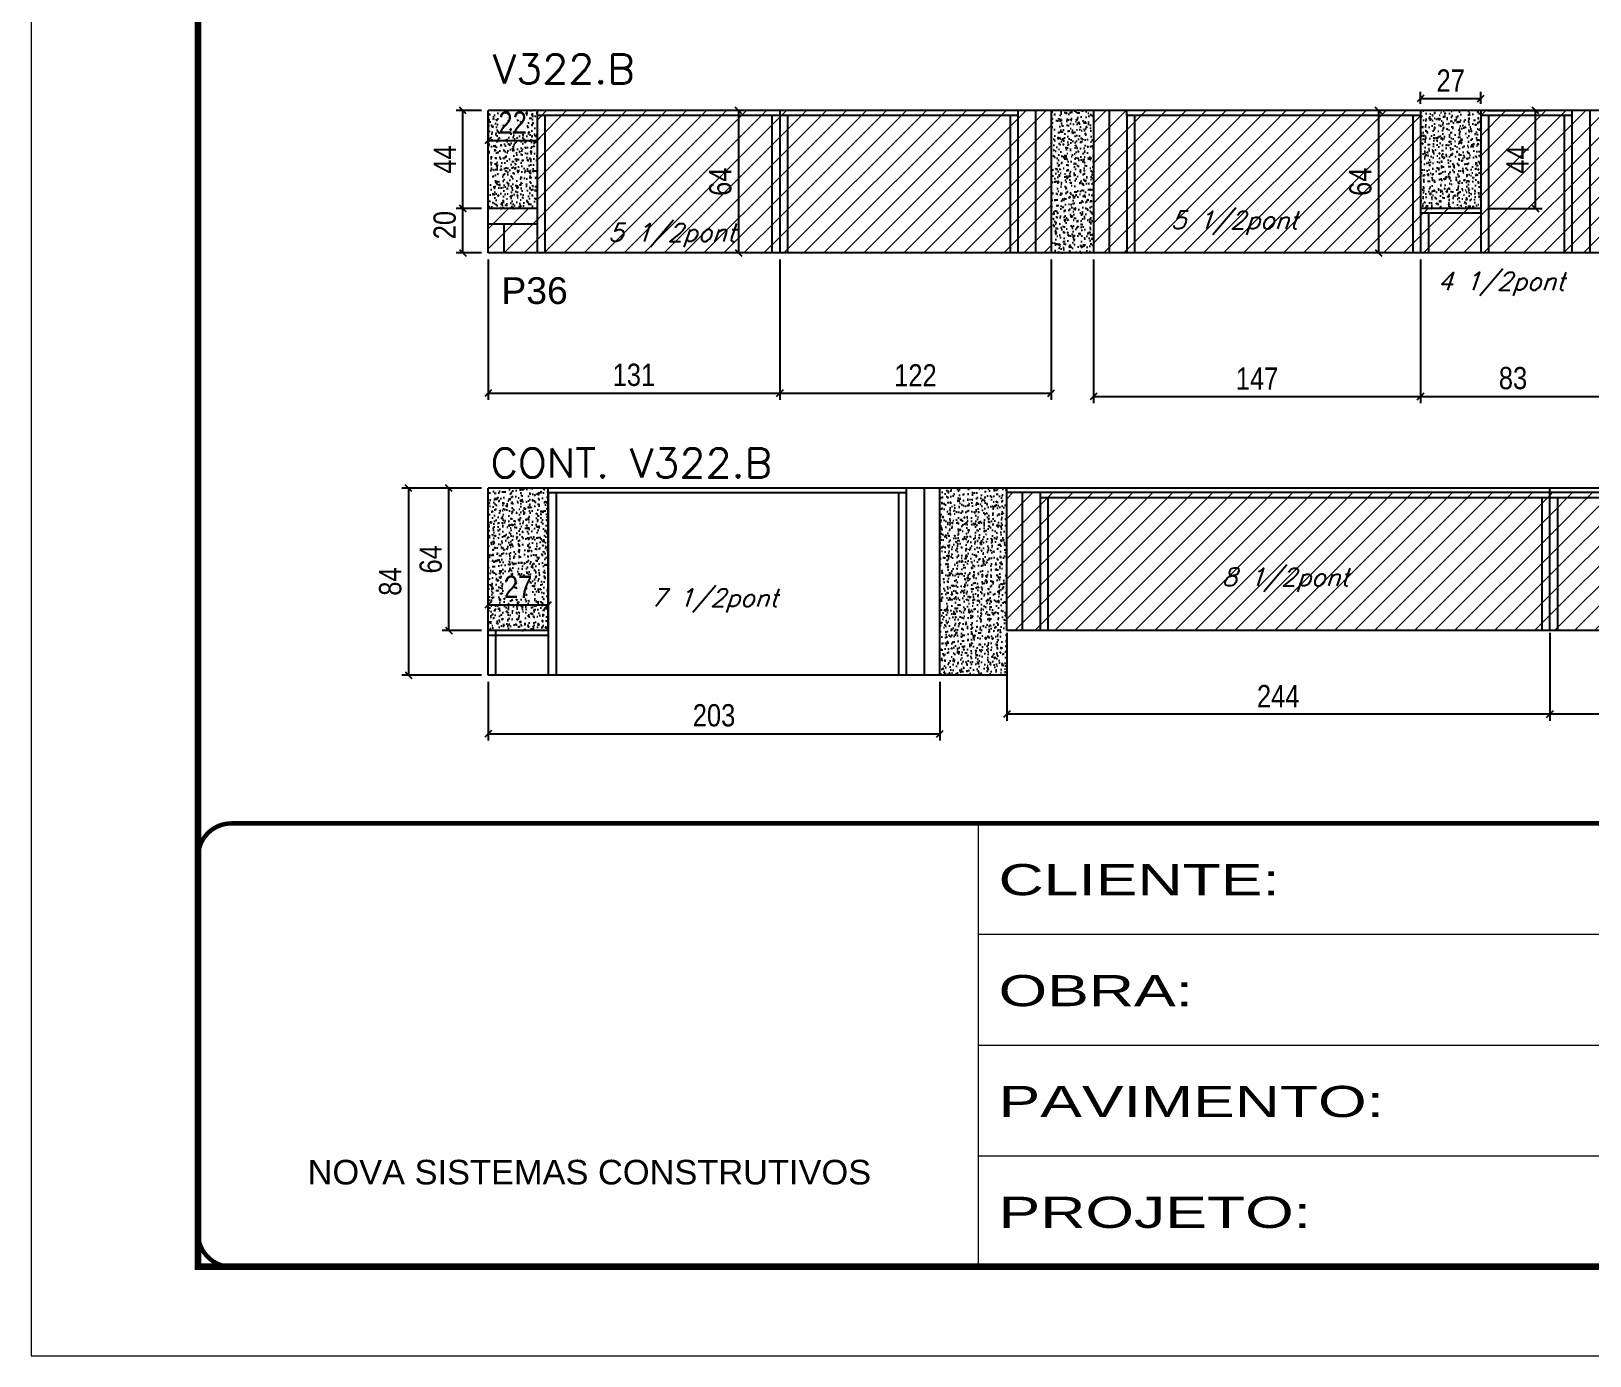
# Model space of a CAD drawing. Extents: x 137137 to 143418, y 10464 to 34486.
# Drawn here: x 140307 to 141008, y 23099 to 23694 of the extents above; entities that cross this region are included whole.
import ezdxf

# ---------------------------------------------------------------- set-up
doc = ezdxf.new("R2010")
doc.units = 0
doc.linetypes.add('CONTINUO', pattern=[0])
doc.linetypes.add('DASHED', pattern=[0.75, 0.5, -0.25])
for name, color, linetype in [('5', 5, 'Continuous'), ('COTA', 241, 'Continuous'), ('Painéis', 200, 'Continuous'), ('SARR_2.2x7', 40, 'Continuous'), ('SARR_3.5x7', 81, 'Continuous'), ('texto', 7, 'Continuous')]:
    doc.layers.add(name, color=color, linetype=linetype)
for name, color, linetype, lineweight in [('Folhas', 255, 'Continuous', 9), ('Hachura', 251, 'Continuous', 9), ('SARRAFO DE PRESSAO', 251, 'DASHED', 9), ('Texto Seção', 7, 'Continuous', 15)]:
    doc.layers.add(name, color=color, linetype=linetype, lineweight=lineweight)
doc.styles.add('ARIAL', font='arial.ttf')
doc.styles.add('COTA TECNICA', font='techl___.ttf', dxfattribs={"height": 10})
doc.styles.add('REGUA-120', font='ROMANS.shx', dxfattribs={"height": 15})
doc.styles.add('Romans', font='romans.shx')
doc.styles.get("Standard").update_dxf_attribs({"font": 'arial.ttf'})
doc.styles.add('Tecnologia', font='')
doc.styles.get('Tecnologia').set_extended_font_data('Forgotten Futurist')
doc.dimstyles.new('PAINEL', dxfattribs={"dimtxt": 10, "dimasz": 3, "dimexe": 3, "dimexo": 3, "dimgap": 3, "dimtad": 1, "dimdec": 1, "dimzin": 12, "dimdsep": 46, "dimtxsty": 'COTA TECNICA', "dimblk1": 'OBLIQUE', "dimblk2": 'OBLIQUE', "dimsah": 1, "dimcen": 0.9, "dimclrd": 4, "dimclre": 4, "dimclrt": 240, "dimadec": 1, "dimazin": 3, "dimtfac": 1, "dimtdec": 1, "dimtmove": 0, "dimatfit": 3, "dimfxl": 1, "dimtolj": 1, "dimtzin": 12, "dimarcsym": 0})
pattern_1 = [(50, (3236.1355, -6855.279), (5.46554007, -0.47817257), [0.5715, -6.2865]), (355, (3236.1355, -6855.279), (-1.05730264, 5.73170536), [0.4572, -5.02921753]), (100.4514447, (3236.591, -6855.319), (4.40823741, 5.25353256), [0.48570026, -5.34270734]), (46.1842, (3236.1355, -6853.755), (8.13237123, -1.26126984), [0.85725, -9.42975]), (96.6355576, (3236.813, -6853.86), (7.122124, 7.42278374), [0.7285507, -8.01406824]), (351.184151, (3236.1355, -6853.755), (7.122124, 7.42278374), [0.685799, -7.54379196]), (21, (3236.8975, -6854.136), (4.54843174, -3.06795595), [0.5715, -6.2865]), (326, (3236.8975, -6854.136), (1.85406085, 5.52563898), [0.4572, -5.0292]), (71.451445, (3237.2765, -6854.392), (6.40249258, 2.45768307), [0.48570026, -5.34269813]), (37.5, (3236.1355, -6855.2792), (0.092658098, 2.536651166), [0, -4.96824, 0, -5.1054, 0, -5.04825]), (7.5, (3236.1355, -6855.2792), (2.004589875, 3.005417245), [0, -2.91084, 0, -4.85394, 0, -1.92405]), (327.5, (3234.4362, -6855.2792), (4.067717855, -0.17186232), [0, -1.905, 0, -5.9436, 0, -7.8867]), (317.5, (3233.6742, -6855.2792), (4.44387544, 0.76279473), [0, -2.4765, 0, -3.94716, 0, -5.6007])]
pattern_2 = [(45, (-1598.5, -8040.026), (-4.49012806, 4.49012806), [])]
pattern_3 = [(45, (-1575.5, -8047.988), (-4.49012806, 4.49012806), [])]
pattern_4 = [(50, (-1598.5, -8040.0258), (5.46554007, -0.47817257), [0.5715, -6.2865]), (355, (-1598.5, -8040.026), (-1.05730264, 5.73170536), [0.4572, -5.02921753]), (100.4514447, (-1598.0445, -8040.0656), (4.40823741, 5.25353256), [0.48570026, -5.34270734]), (46.1842, (-1598.5, -8038.502), (8.13237123, -1.26126984), [0.85725, -9.42975]), (96.6355576, (-1597.822, -8038.607), (7.12212402, 7.42278374), [0.7285507, -8.01406824]), (351.184151, (-1598.5, -8038.502), (7.122124, 7.42278374), [0.685799, -7.54379196]), (21, (-1597.738, -8038.8828), (4.54843174, -3.06795595), [0.5715, -6.2865]), (326, (-1597.738, -8038.883), (1.85406085, 5.52563898), [0.4572, -5.0292]), (71.451445, (-1597.359, -8039.1384), (6.40249258, 2.45768307), [0.48570026, -5.34269813]), (37.5, (-1598.5, -8040.0258), (0.092658098, 2.536651166), [0, -4.96824, 0, -5.1054, 0, -5.04825]), (7.5, (-1598.5, -8040.0258), (2.004589875, 3.005417245), [0, -2.91084, 0, -4.85394, 0, -1.92405]), (327.5, (-1600.1993, -8040.0258), (4.067717855, -0.17186232), [0, -1.905, 0, -5.9436, 0, -7.8867]), (317.5, (-1600.9613, -8040.0258), (4.44387544, 0.76279473), [0, -2.4765, 0, -3.94716, 0, -5.6007])]

# ---------------------------------------------------------------- blocks, each defined once
blk = doc.blocks.new('9999999999')
at = {"color": 30, "linetype": 'CONTINUO'}
for p, q in [((98564.56, 34230.21), (98564.56, 34429.45)), ((98564.56, 34379.64), (99583.98, 34379.64)), ((98564.56, 34329.83), (99487.98, 34329.83)), ((98564.56, 34280.02), (99487.98, 34280.02))]:
    blk.add_line(p, q, dxfattribs=at)
at = {"color": 30, "linetype": 'CONTINUO', "const_width": 2}
blk.add_lwpolyline([(99583.98, 34230.21), (99583.98, 34414.45, 0.414214), (99568.98, 34429.45), (98228.98, 34429.45, 0.414214), (98213.98, 34414.45), (98213.98, 34245.21, 0.414214), (98228.98, 34230.21), (99583.98, 34230.21)], format="xyb", dxfattribs=at)
at = {"layer": 'Folhas'}
blk.add_lwpolyline([(98138.98, 34190.21), (99623.98, 34190.21), (99623.98, 35240.21), (98138.98, 35240.21)], close=True, dxfattribs=at)
at = {"layer": 'Folhas', "color": 30, "const_width": 3}
blk.add_lwpolyline([(98213.98, 34230.21), (99583.98, 34230.21), (99583.98, 35200.21), (98213.98, 35200.21)], close=True, dxfattribs=at)
at = {"color": 7, "linetype": 'Continuous', "ltscale": 5, "style": 'ARIAL'}
blk.add_text('NOVA SISTEMAS CONSTRUTIVOS', height=11.0592, dxfattribs=at).set_placement((98263.19, 34267.21))
at = {"layer": 'Folhas', "color": 7, "style": 'Tecnologia', "width": 1.5}
for s, p in [('CLIENTE:', (98573.65, 34397.17)), ('OBRA:', (98573.65, 34347.31)), ('PAVIMENTO:', (98573.65, 34297.5)), ('PROJETO:', (98573.65, 34247.69))]:
    blk.add_text(s, height=14, dxfattribs=at).set_placement(p)
blk = doc.blocks.new('_Oblique')
at = {"color": 0, "linetype": 'ByBlock', "lineweight": -2}
blk.add_line((-0.5, -0.5), (0.5, 0.5), dxfattribs=at)
blk = doc.blocks.new('*D1526')
at = {"layer": 'COTA', "color": 4, "linetype": 'ByBlock', "lineweight": -2, "transparency": 16777216}
for p, q in [((140512.61, 23591.18), (140512.61, 23528.13)), ((140643.61, 23591.18), (140643.61, 23528.13)), ((140512.61, 23531.13), (140643.61, 23531.13))]:
    blk.add_line(p, q, dxfattribs=at)
at = {"layer": 'Defpoints', "color": 0, "linetype": 'ByBlock', "transparency": 16777216}
for p in [(140512.61, 23594.18), (140643.61, 23594.18), (140643.61, 23531.13)]:
    blk.add_point(p, dxfattribs=at)
at = {"layer": 'COTA', "color": 4, "linetype": 'ByBlock', "lineweight": -2, "transparency": 16777216, "xscale": 3, "yscale": 3, "zscale": 3, "rotation": 180}
blk.add_blockref('_Oblique', (140512.61, 23531.13), dxfattribs=at)
at = {"layer": 'COTA', "color": 4, "linetype": 'ByBlock', "lineweight": -2, "transparency": 16777216, "xscale": 3, "yscale": 3, "zscale": 3}
blk.add_blockref('_Oblique', (140643.61, 23531.13), dxfattribs=at)
at = {"layer": 'COTA', "color": 240, "linetype": 'ByBlock', "transparency": 16777216, "insert": (140578.11, 23539.35), "char_height": 10, "attachment_point": 5, "style": 'COTA TECNICA'}
blk.add_mtext('\\A1;131', dxfattribs=at)
blk = doc.blocks.new('*D1527')
at = {"layer": 'COTA', "color": 4, "linetype": 'ByBlock', "lineweight": -2, "transparency": 16777216}
for p, q in [((140643.61, 23591.18), (140643.61, 23528.13)), ((140765.61, 23591.18), (140765.61, 23528.13)), ((140643.61, 23531.13), (140765.61, 23531.13))]:
    blk.add_line(p, q, dxfattribs=at)
at = {"layer": 'Defpoints', "color": 0, "linetype": 'ByBlock', "transparency": 16777216}
for p in [(140643.61, 23594.18), (140765.61, 23594.18), (140765.61, 23531.13)]:
    blk.add_point(p, dxfattribs=at)
at = {"layer": 'COTA', "color": 4, "linetype": 'ByBlock', "lineweight": -2, "transparency": 16777216, "xscale": 3, "yscale": 3, "zscale": 3, "rotation": 180}
blk.add_blockref('_Oblique', (140643.61, 23531.13), dxfattribs=at)
at = {"layer": 'COTA', "color": 4, "linetype": 'ByBlock', "lineweight": -2, "transparency": 16777216, "xscale": 3, "yscale": 3, "zscale": 3}
blk.add_blockref('_Oblique', (140765.61, 23531.13), dxfattribs=at)
at = {"layer": 'COTA', "color": 240, "linetype": 'ByBlock', "transparency": 16777216, "insert": (140704.61, 23539.19), "char_height": 10, "attachment_point": 5, "style": 'COTA TECNICA'}
blk.add_mtext('\\A1;122', dxfattribs=at)
blk = doc.blocks.new('*D1528')
at = {"layer": 'COTA', "color": 4, "linetype": 'ByBlock', "lineweight": -2, "transparency": 16777216}
for p, q in [((140784.61, 23591.18), (140784.61, 23526.63)), ((140931.61, 23591.18), (140931.61, 23526.63)), ((140784.61, 23529.63), (140931.61, 23529.63))]:
    blk.add_line(p, q, dxfattribs=at)
at = {"layer": 'Defpoints', "color": 0, "linetype": 'ByBlock', "transparency": 16777216}
for p in [(140784.61, 23594.18), (140931.61, 23594.18), (140931.61, 23529.63)]:
    blk.add_point(p, dxfattribs=at)
at = {"layer": 'COTA', "color": 4, "linetype": 'ByBlock', "lineweight": -2, "transparency": 16777216, "xscale": 3, "yscale": 3, "zscale": 3, "rotation": 180}
blk.add_blockref('_Oblique', (140784.61, 23529.63), dxfattribs=at)
at = {"layer": 'COTA', "color": 4, "linetype": 'ByBlock', "lineweight": -2, "transparency": 16777216, "xscale": 3, "yscale": 3, "zscale": 3}
blk.add_blockref('_Oblique', (140931.61, 23529.63), dxfattribs=at)
at = {"layer": 'COTA', "color": 240, "linetype": 'ByBlock', "transparency": 16777216, "insert": (140858.11, 23537.71), "char_height": 10, "attachment_point": 5, "style": 'COTA TECNICA'}
blk.add_mtext('\\A1;147', dxfattribs=at)
blk = doc.blocks.new('*D1529')
at = {"layer": 'COTA', "color": 4, "linetype": 'ByBlock', "lineweight": -2, "transparency": 16777216}
for p, q in [((140931.61, 23591.18), (140931.61, 23526.63)), ((141014.61, 23591.18), (141014.61, 23526.63)), ((140931.61, 23529.63), (141014.61, 23529.63))]:
    blk.add_line(p, q, dxfattribs=at)
at = {"layer": 'Defpoints', "color": 0, "linetype": 'ByBlock', "transparency": 16777216}
for p in [(140931.61, 23594.18), (141014.61, 23594.18), (141014.61, 23529.63)]:
    blk.add_point(p, dxfattribs=at)
at = {"layer": 'COTA', "color": 4, "linetype": 'ByBlock', "lineweight": -2, "transparency": 16777216, "xscale": 3, "yscale": 3, "zscale": 3, "rotation": 180}
blk.add_blockref('_Oblique', (140931.61, 23529.63), dxfattribs=at)
at = {"layer": 'COTA', "color": 4, "linetype": 'ByBlock', "lineweight": -2, "transparency": 16777216, "xscale": 3, "yscale": 3, "zscale": 3}
blk.add_blockref('_Oblique', (141014.61, 23529.63), dxfattribs=at)
at = {"layer": 'COTA', "color": 240, "linetype": 'ByBlock', "transparency": 16777216, "insert": (140973.11, 23537.87), "char_height": 10, "attachment_point": 5, "style": 'COTA TECNICA'}
blk.add_mtext('\\A1;83', dxfattribs=at)
blk = doc.blocks.new('*D1533')
at = {"layer": 'COTA', "color": 4, "linetype": 'ByBlock', "lineweight": -2, "transparency": 16777216}
for p, q in [((140509.61, 23614.18), (140498.22, 23614.18)), ((140501.22, 23594.18), (140501.22, 23614.18)), ((140509.61, 23594.18), (140498.22, 23594.18))]:
    blk.add_line(p, q, dxfattribs=at)
at = {"layer": 'Defpoints', "color": 0, "linetype": 'ByBlock', "transparency": 16777216}
for p in [(140501.22, 23614.18), (140512.61, 23614.18), (140512.61, 23594.18)]:
    blk.add_point(p, dxfattribs=at)
at = {"layer": 'COTA', "color": 4, "linetype": 'ByBlock', "lineweight": -2, "transparency": 16777216, "xscale": 3, "yscale": 3, "zscale": 3}
for p, rotation in [((140501.22, 23614.18), 90), ((140501.22, 23594.18), 270)]:
    blk.add_blockref('_Oblique', p, dxfattribs=dict(at, rotation=rotation))
at = {"layer": 'COTA', "color": 240, "linetype": 'ByBlock', "transparency": 16777216, "insert": (140493.12, 23606.68), "char_height": 10, "attachment_point": 5, "rotation": 90, "style": 'COTA TECNICA'}
blk.add_mtext('\\A1;20', dxfattribs=at)
blk = doc.blocks.new('*D1534')
at = {"layer": 'COTA', "color": 4, "linetype": 'ByBlock', "lineweight": -2, "transparency": 16777216}
for p, q in [((140509.61, 23658.18), (140498.22, 23658.18)), ((140501.22, 23614.18), (140501.22, 23658.18)), ((140509.61, 23614.18), (140498.22, 23614.18))]:
    blk.add_line(p, q, dxfattribs=at)
at = {"layer": 'Defpoints', "color": 0, "linetype": 'ByBlock', "transparency": 16777216}
for p in [(140501.22, 23658.18), (140512.61, 23658.18), (140512.61, 23614.18)]:
    blk.add_point(p, dxfattribs=at)
at = {"layer": 'COTA', "color": 4, "linetype": 'ByBlock', "lineweight": -2, "transparency": 16777216, "xscale": 3, "yscale": 3, "zscale": 3}
for p, rotation in [((140501.22, 23658.18), 90), ((140501.22, 23614.18), 270)]:
    blk.add_blockref('_Oblique', p, dxfattribs=dict(at, rotation=rotation))
at = {"layer": 'COTA', "color": 240, "linetype": 'ByBlock', "transparency": 16777216, "insert": (140493.15, 23636.18), "char_height": 10, "attachment_point": 5, "rotation": 90, "style": 'COTA TECNICA'}
blk.add_mtext('\\A1;44', dxfattribs=at)
blk = doc.blocks.new('*D1536')
at = {"layer": 'COTA', "color": 4, "linetype": 'ByBlock', "lineweight": -2, "transparency": 16777216}
for p, q in [((140989.61, 23423.51), (140989.61, 23383.96)), ((141053.61, 23423.51), (141053.61, 23383.96)), ((141053.61, 23386.96), (140989.61, 23386.96))]:
    blk.add_line(p, q, dxfattribs=at)
at = {"layer": 'Defpoints', "color": 0, "linetype": 'ByBlock', "transparency": 16777216}
for p in [(140989.61, 23426.51), (141053.61, 23426.51), (140989.61, 23386.96)]:
    blk.add_point(p, dxfattribs=at)
at = {"layer": 'COTA', "color": 4, "linetype": 'ByBlock', "lineweight": -2, "transparency": 16777216, "xscale": 3, "yscale": 3, "zscale": 3, "rotation": 180}
blk.add_blockref('_Oblique', (140989.61, 23386.96), dxfattribs=at)
at = {"layer": 'COTA', "color": 4, "linetype": 'ByBlock', "lineweight": -2, "transparency": 16777216, "xscale": 3, "yscale": 3, "zscale": 3}
blk.add_blockref('_Oblique', (141053.61, 23386.96), dxfattribs=at)
at = {"layer": 'COTA', "color": 240, "linetype": 'ByBlock', "transparency": 16777216, "insert": (141021.61, 23395.06), "char_height": 10, "attachment_point": 5, "style": 'COTA TECNICA'}
blk.add_mtext('\\A1;64', dxfattribs=at)
blk = doc.blocks.new('*D1537')
at = {"layer": 'COTA', "color": 4, "linetype": 'ByBlock', "lineweight": -2, "transparency": 16777216}
for p, q in [((140745.61, 23423.51), (140745.61, 23383.96)), ((140989.61, 23423.51), (140989.61, 23383.96)), ((140989.61, 23386.96), (140745.61, 23386.96))]:
    blk.add_line(p, q, dxfattribs=at)
at = {"layer": 'Defpoints', "color": 0, "linetype": 'ByBlock', "transparency": 16777216}
for p in [(140745.61, 23426.51), (140989.61, 23426.51), (140745.61, 23386.96)]:
    blk.add_point(p, dxfattribs=at)
at = {"layer": 'COTA', "color": 4, "linetype": 'ByBlock', "lineweight": -2, "transparency": 16777216, "xscale": 3, "yscale": 3, "zscale": 3, "rotation": 180}
blk.add_blockref('_Oblique', (140745.61, 23386.96), dxfattribs=at)
at = {"layer": 'COTA', "color": 4, "linetype": 'ByBlock', "lineweight": -2, "transparency": 16777216, "xscale": 3, "yscale": 3, "zscale": 3}
blk.add_blockref('_Oblique', (140989.61, 23386.96), dxfattribs=at)
at = {"layer": 'COTA', "color": 240, "linetype": 'ByBlock', "transparency": 16777216, "insert": (140867.61, 23395.03), "char_height": 10, "attachment_point": 5, "style": 'COTA TECNICA'}
blk.add_mtext('\\A1;244', dxfattribs=at)
blk = doc.blocks.new('*D1538')
at = {"layer": 'COTA', "color": 4, "linetype": 'ByBlock', "lineweight": -2, "transparency": 16777216}
for p, q in [((140509.61, 23488.51), (140491.97, 23488.51)), ((140494.97, 23424.51), (140494.97, 23488.51)), ((140509.61, 23424.51), (140491.97, 23424.51))]:
    blk.add_line(p, q, dxfattribs=at)
at = {"layer": 'Defpoints', "color": 0, "linetype": 'ByBlock', "transparency": 16777216}
for p in [(140494.97, 23488.51), (140512.61, 23488.51), (140512.61, 23424.51)]:
    blk.add_point(p, dxfattribs=at)
at = {"layer": 'COTA', "color": 4, "linetype": 'ByBlock', "lineweight": -2, "transparency": 16777216, "xscale": 3, "yscale": 3, "zscale": 3}
for p, rotation in [((140494.97, 23488.51), 90), ((140494.97, 23424.51), 270)]:
    blk.add_blockref('_Oblique', p, dxfattribs=dict(at, rotation=rotation))
at = {"layer": 'COTA', "color": 240, "linetype": 'ByBlock', "transparency": 16777216, "insert": (140486.86, 23456.51), "char_height": 10, "attachment_point": 5, "rotation": 90, "style": 'COTA TECNICA'}
blk.add_mtext('\\A1;64', dxfattribs=at)
blk = doc.blocks.new('*D1615')
at = {"layer": 'COTA', "color": 4, "lineweight": -2, "transparency": 16777216}
for p, q in [((140512.61, 23401.51), (140512.61, 23375.14)), ((140715.61, 23401.51), (140715.61, 23375.14)), ((140512.61, 23378.14), (140715.61, 23378.14))]:
    blk.add_line(p, q, dxfattribs=at)
at = {"layer": 'Defpoints', "color": 0, "transparency": 16777216}
for p in [(140512.61, 23404.51), (140715.61, 23404.51), (140715.61, 23378.14)]:
    blk.add_point(p, dxfattribs=at)
at = {"layer": 'COTA', "color": 4, "lineweight": -2, "transparency": 16777216, "xscale": 3, "yscale": 3, "zscale": 3, "rotation": 180}
blk.add_blockref('_Oblique', (140512.61, 23378.14), dxfattribs=at)
at = {"layer": 'COTA', "color": 4, "lineweight": -2, "transparency": 16777216, "xscale": 3, "yscale": 3, "zscale": 3}
blk.add_blockref('_Oblique', (140715.61, 23378.14), dxfattribs=at)
at = {"layer": 'COTA', "color": 240, "transparency": 16777216, "insert": (140614.11, 23386.36), "char_height": 10, "attachment_point": 5, "style": 'COTA TECNICA'}
blk.add_mtext('\\A1;203', dxfattribs=at)
blk = doc.blocks.new('*D1599')
at = {"layer": 'COTA', "color": 4, "lineweight": -2, "ltscale": 25, "transparency": 16777216}
for p, q in [((140928.61, 23658.18), (140909.65, 23658.18)), ((140912.65, 23658.18), (140912.65, 23594.18)), ((140928.61, 23594.18), (140909.65, 23594.18))]:
    blk.add_line(p, q, dxfattribs=at)
at = {"layer": 'Defpoints', "color": 0, "ltscale": 25, "transparency": 16777216}
for p in [(140931.61, 23658.18), (140912.65, 23594.18), (140931.61, 23594.18)]:
    blk.add_point(p, dxfattribs=at)
at = {"layer": 'COTA', "color": 4, "lineweight": -2, "ltscale": 25, "transparency": 16777216, "xscale": 3, "yscale": 3, "zscale": 3}
for p, rotation in [((140912.65, 23658.18), 90), ((140912.65, 23594.18), 270)]:
    blk.add_blockref('_Oblique', p, dxfattribs=dict(at, rotation=rotation))
at = {"layer": 'COTA', "color": 240, "ltscale": 25, "transparency": 16777216, "insert": (140904.55, 23626.18), "char_height": 10, "attachment_point": 5, "rotation": 90, "style": 'COTA TECNICA'}
blk.add_mtext('\\A1;64', dxfattribs=at)
blk = doc.blocks.new('*D1600')
at = {"layer": 'COTA', "color": 4, "lineweight": -2, "ltscale": 25, "transparency": 16777216}
for p, q in [((140961.61, 23658.18), (140986.2, 23658.18)), ((140983.2, 23614.18), (140983.2, 23658.18)), ((140961.61, 23614.18), (140986.2, 23614.18))]:
    blk.add_line(p, q, dxfattribs=at)
at = {"layer": 'Defpoints', "color": 0, "ltscale": 25, "transparency": 16777216}
for p in [(140958.61, 23658.18), (140983.2, 23658.18), (140958.61, 23614.18)]:
    blk.add_point(p, dxfattribs=at)
at = {"layer": 'COTA', "color": 4, "lineweight": -2, "ltscale": 25, "transparency": 16777216, "xscale": 3, "yscale": 3, "zscale": 3}
for p, rotation in [((140983.2, 23658.18), 90), ((140983.2, 23614.18), 270)]:
    blk.add_blockref('_Oblique', p, dxfattribs=dict(at, rotation=rotation))
at = {"layer": 'COTA', "color": 240, "ltscale": 25, "transparency": 16777216, "insert": (140975.13, 23636.18), "char_height": 10, "attachment_point": 5, "rotation": 90, "style": 'COTA TECNICA'}
blk.add_mtext('\\A1;44', dxfattribs=at)
blk = doc.blocks.new('*D1601')
at = {"layer": 'COTA', "color": 4, "lineweight": -2, "ltscale": 25, "transparency": 16777216}
for p, q in [((140931.61, 23661.18), (140931.61, 23666.57)), ((140958.61, 23661.18), (140958.61, 23666.57)), ((140931.61, 23663.57), (140958.61, 23663.57))]:
    blk.add_line(p, q, dxfattribs=at)
at = {"layer": 'Defpoints', "color": 0, "ltscale": 25, "transparency": 16777216}
for p in [(140931.61, 23658.18), (140958.61, 23663.57), (140958.61, 23658.18)]:
    blk.add_point(p, dxfattribs=at)
at = {"layer": 'COTA', "color": 4, "lineweight": -2, "ltscale": 25, "transparency": 16777216, "xscale": 3, "yscale": 3, "zscale": 3, "rotation": 180}
blk.add_blockref('_Oblique', (140931.61, 23663.57), dxfattribs=at)
at = {"layer": 'COTA', "color": 4, "lineweight": -2, "ltscale": 25, "transparency": 16777216, "xscale": 3, "yscale": 3, "zscale": 3}
blk.add_blockref('_Oblique', (140958.61, 23663.57), dxfattribs=at)
at = {"layer": 'COTA', "color": 240, "ltscale": 25, "transparency": 16777216, "insert": (140945.11, 23671.64), "char_height": 10, "attachment_point": 5, "style": 'COTA TECNICA'}
blk.add_mtext('\\A1;27', dxfattribs=at)
blk = doc.blocks.new('*D1604')
at = {"layer": 'COTA', "color": 4, "lineweight": -2, "ltscale": 25, "transparency": 16777216}
for p, q in [((140509.61, 23488.51), (140473.77, 23488.51)), ((140476.77, 23488.51), (140476.77, 23404.51)), ((140509.61, 23404.51), (140473.77, 23404.51))]:
    blk.add_line(p, q, dxfattribs=at)
at = {"layer": 'Defpoints', "color": 0, "ltscale": 25, "transparency": 16777216}
for p in [(140512.61, 23488.51), (140476.77, 23404.51), (140512.61, 23404.51)]:
    blk.add_point(p, dxfattribs=at)
at = {"layer": 'COTA', "color": 4, "lineweight": -2, "ltscale": 25, "transparency": 16777216, "xscale": 3, "yscale": 3, "zscale": 3}
for p, rotation in [((140476.77, 23488.51), 90), ((140476.77, 23404.51), 270)]:
    blk.add_blockref('_Oblique', p, dxfattribs=dict(at, rotation=rotation))
at = {"layer": 'COTA', "color": 240, "ltscale": 25, "transparency": 16777216, "insert": (140468.67, 23446.51), "char_height": 10, "attachment_point": 5, "rotation": 90, "style": 'COTA TECNICA'}
blk.add_mtext('\\A1;84', dxfattribs=at)
blk = doc.blocks.new('*D1607')
at = {"layer": 'COTA', "color": 4, "lineweight": -2, "ltscale": 25, "transparency": 16777216}
for p, q in [((140512.61, 23655.18), (140512.61, 23641.7)), ((140534.61, 23655.18), (140534.61, 23641.7)), ((140512.61, 23644.7), (140534.61, 23644.7))]:
    blk.add_line(p, q, dxfattribs=at)
at = {"layer": 'Defpoints', "color": 0, "ltscale": 25, "transparency": 16777216}
for p in [(140512.61, 23658.18), (140534.61, 23658.18), (140534.61, 23644.7)]:
    blk.add_point(p, dxfattribs=at)
at = {"layer": 'COTA', "color": 4, "lineweight": -2, "ltscale": 25, "transparency": 16777216, "xscale": 3, "yscale": 3, "zscale": 3, "rotation": 180}
blk.add_blockref('_Oblique', (140512.61, 23644.7), dxfattribs=at)
at = {"layer": 'COTA', "color": 4, "lineweight": -2, "ltscale": 25, "transparency": 16777216, "xscale": 3, "yscale": 3, "zscale": 3}
blk.add_blockref('_Oblique', (140534.61, 23644.7), dxfattribs=at)
at = {"layer": 'COTA', "color": 240, "ltscale": 25, "transparency": 16777216, "insert": (140523.61, 23652.7), "char_height": 10, "attachment_point": 5, "style": 'COTA TECNICA'}
blk.add_mtext('\\A1;22', dxfattribs=at)
blk = doc.blocks.new('*D1608')
at = {"layer": 'COTA', "color": 4, "lineweight": -2, "ltscale": 25, "transparency": 16777216}
for p, q in [((140640.61, 23658.18), (140622.08, 23658.18)), ((140625.08, 23658.18), (140625.08, 23594.18)), ((140640.61, 23594.18), (140622.08, 23594.18))]:
    blk.add_line(p, q, dxfattribs=at)
at = {"layer": 'Defpoints', "color": 0, "ltscale": 25, "transparency": 16777216}
for p in [(140643.61, 23658.18), (140625.08, 23594.18), (140643.61, 23594.18)]:
    blk.add_point(p, dxfattribs=at)
at = {"layer": 'COTA', "color": 4, "lineweight": -2, "ltscale": 25, "transparency": 16777216, "xscale": 3, "yscale": 3, "zscale": 3}
for p, rotation in [((140625.08, 23658.18), 90), ((140625.08, 23594.18), 270)]:
    blk.add_blockref('_Oblique', p, dxfattribs=dict(at, rotation=rotation))
at = {"layer": 'COTA', "color": 240, "ltscale": 25, "transparency": 16777216, "insert": (140616.98, 23626.18), "char_height": 10, "attachment_point": 5, "rotation": 90, "style": 'COTA TECNICA'}
blk.add_mtext('\\A1;64', dxfattribs=at)
blk = doc.blocks.new('*D1588')
at = {"layer": 'COTA', "color": 4, "lineweight": -2, "ltscale": 25, "transparency": 16777216}
for p, q in [((140512.61, 23427.51), (140512.61, 23439.06)), ((140512.61, 23436.06), (140539.61, 23436.06)), ((140539.61, 23427.51), (140539.61, 23439.06))]:
    blk.add_line(p, q, dxfattribs=at)
at = {"layer": 'Defpoints', "color": 0, "ltscale": 25, "transparency": 16777216}
for p in [(140539.61, 23436.06), (140512.61, 23424.51), (140539.61, 23424.51)]:
    blk.add_point(p, dxfattribs=at)
at = {"layer": 'COTA', "color": 4, "lineweight": -2, "ltscale": 25, "transparency": 16777216, "xscale": 3, "yscale": 3, "zscale": 3, "rotation": 180}
blk.add_blockref('_Oblique', (140512.61, 23436.06), dxfattribs=at)
at = {"layer": 'COTA', "color": 4, "lineweight": -2, "ltscale": 25, "transparency": 16777216, "xscale": 3, "yscale": 3, "zscale": 3}
blk.add_blockref('_Oblique', (140539.61, 23436.06), dxfattribs=at)
at = {"layer": 'COTA', "color": 240, "ltscale": 25, "transparency": 16777216, "insert": (140526.11, 23444.13), "char_height": 10, "attachment_point": 5, "style": 'COTA TECNICA'}
blk.add_mtext('\\A1;27', dxfattribs=at)

msp = doc.modelspace()

# ---------------------------------------------------------------- hatches: boundary and pattern name
at = {"layer": 'COTA', "linetype": 'ByBlock'}
h = msp.add_hatch(dxfattribs=at)
h.set_pattern_fill('AR-CONC', color=256, scale=0.03)
h.set_pattern_definition(pattern_1)
h.paths.add_polyline_path([(140512.61, 23614.18), (140534.61, 23614.18), (140534.61, 23658.18), (140512.61, 23658.18)])
h = msp.add_hatch(dxfattribs=at)
h.set_pattern_fill('AR-CONC', color=256, scale=0.03)
h.set_pattern_definition(pattern_1)
h.paths.add_polyline_path([(140765.61, 23594.18), (140784.61, 23594.18), (140784.61, 23658.18), (140765.61, 23658.18)])
h = msp.add_hatch(dxfattribs=at)
h.set_pattern_fill('AR-CONC', color=256, scale=0.03)
h.set_pattern_definition(pattern_4)
h.paths.add_polyline_path([(140958.61, 23658.18), (140931.61, 23658.18), (140931.61, 23614.18), (140958.61, 23614.18)])
at = {"layer": 'COTA', "ltscale": 25}
h = msp.add_hatch(dxfattribs=at)
h.set_pattern_fill('AR-CONC', color=256, scale=0.03)
h.set_pattern_definition(pattern_4)
h.paths.add_polyline_path([(140539.61, 23488.51), (140512.61, 23488.51), (140512.61, 23424.51), (140539.61, 23424.51)])
h.paths.add_polyline_path([(140516, 23434.28), (140536.96, 23434.28), (140536.96, 23454.86), (140516, 23454.86)], flags=24)
at = {"layer": 'COTA', "linetype": 'ByBlock'}
h = msp.add_hatch(dxfattribs=at)
h.set_pattern_fill('AR-CONC', color=256, scale=0.03)
h.set_pattern_definition([(50, (3194.551, -6924.581), (5.46554007, -0.47817257), [0.5715, -6.2865]), (355, (3194.551, -6924.581), (-1.05730264, 5.73170536), [0.4572, -5.02921753]), (100.4514447, (3195.0065, -6924.6207), (4.40823741, 5.25353256), [0.48570026, -5.34270734]), (46.1842, (3194.551, -6923.057), (8.13237123, -1.26126984), [0.85725, -9.42975]), (96.6355576, (3195.229, -6923.162), (7.122124, 7.42278374), [0.7285507, -8.01406824]), (351.184151, (3194.551, -6923.057), (7.122124, 7.42278374), [0.685799, -7.54379196]), (21, (3195.313, -6923.438), (4.54843174, -3.06795595), [0.5715, -6.2865]), (326, (3195.313, -6923.438), (1.85406085, 5.52563898), [0.4572, -5.0292]), (71.451445, (3195.692, -6923.6935), (6.40249258, 2.45768307), [0.48570026, -5.34269813]), (37.5, (3194.551, -6924.5808), (0.092658098, 2.536651166), [0, -4.96824, 0, -5.1054, 0, -5.04825]), (7.5, (3194.551, -6924.5808), (2.004589875, 3.005417245), [0, -2.91084, 0, -4.85394, 0, -1.92405]), (327.5, (3192.8517, -6924.5808), (4.067717855, -0.17186232), [0, -1.905, 0, -5.9436, 0, -7.8867]), (317.5, (3192.0897, -6924.581), (4.44387544, 0.76279473), [0, -2.4765, 0, -3.94716, 0, -5.6007])])
h.paths.add_polyline_path([(140745.61, 23488.51), (140715.61, 23488.51), (140715.61, 23429.71), (140715.61, 23387.71), (140715.61, 23404.51), (140745.61, 23404.51)])
at = {"layer": 'Hachura', "linetype": 'ByBlock'}
h = msp.add_hatch(dxfattribs=at)
h.set_pattern_fill('ANSI31', color=256, scale=2)
h.set_pattern_definition(pattern_2)
h.paths.add_polyline_path([(140643.61, 23658.18), (140534.61, 23658.18), (140534.61, 23614.18), (140512.61, 23614.18), (140512.61, 23594.18), (140534.61, 23594.18), (140643.61, 23594.18)])
h = msp.add_hatch(dxfattribs=at)
h.set_pattern_fill('ANSI31', color=256, scale=2)
h.set_pattern_definition(pattern_2)
h.paths.add_polyline_path([(140765.61, 23658.18), (140643.61, 23658.18), (140643.61, 23594.18), (140765.61, 23594.18)])
h = msp.add_hatch(dxfattribs=at)
h.set_pattern_fill('ANSI31', color=256, scale=2)
h.set_pattern_definition(pattern_2)
h.paths.add_polyline_path([(140931.61, 23594.18), (140931.61, 23658.18), (140784.61, 23658.18), (140784.61, 23594.18)])
h = msp.add_hatch(dxfattribs=at)
h.set_pattern_fill('ANSI31', color=256, scale=2)
h.set_pattern_definition(pattern_2)
h.paths.add_polyline_path([(141014.61, 23658.18), (140958.61, 23658.18), (140958.61, 23614.18), (140931.61, 23614.18), (140931.61, 23594.18), (141014.61, 23594.18)])
h = msp.add_hatch(dxfattribs=at)
h.set_pattern_fill('ANSI31', color=256, scale=2)
h.set_pattern_definition(pattern_3)
h.paths.add_polyline_path([(140745.61, 23486.51), (140745.61, 23424.51), (140989.61, 23424.51), (140989.61, 23486.51)])
h.paths.add_polyline_path([(140834.44, 23439.22), (140902.05, 23439.22), (140907.55, 23455.19), (140839.94, 23455.19)], flags=24)
h = msp.add_hatch(dxfattribs=at)
h.set_pattern_fill('ANSI31', color=256, scale=2)
h.set_pattern_definition(pattern_3)
h.paths.add_polyline_path([(141053.61, 23486.51), (140989.61, 23486.51), (140989.61, 23424.51), (141053.61, 23424.51)])

# ---------------------------------------------------------------- linework, layer by layer
at = {"layer": 'COTA', "linetype": 'ByBlock'}
for p, q in [((140512.61, 23614.18), (140512.61, 23658.18)), ((140534.61, 23658.18), (140512.61, 23658.18)), ((140784.61, 23658.18), (140765.61, 23658.18)), ((140958.61, 23658.18), (140931.61, 23658.18)), ((140784.61, 23594.18), (140765.61, 23594.18)), ((140745.61, 23488.51), (140715.61, 23488.51)), ((140715.61, 23447.71), (140715.61, 23488.51)), ((140715.61, 23424.51), (140715.61, 23424.51)), ((140745.61, 23404.51), (140715.61, 23404.51))]:
    msp.add_line(p, q, dxfattribs=at)
at = {"layer": 'COTA', "ltscale": 25}
for p in [(140539.61, 23488.51), (140512.61, 23424.51)]:
    msp.add_line(p, (140512.61, 23488.51), dxfattribs=at)
at = {"layer": 'Painéis', "linetype": 'ByBlock'}
for p, q in [((140765.61, 23658.18), (140534.61, 23658.18)), ((140534.61, 23658.18), (140534.61, 23614.18)), ((140643.61, 23658.18), (140643.61, 23594.18)), ((140765.61, 23658.18), (140765.61, 23594.18)), ((140931.61, 23658.18), (140784.61, 23658.18)), ((140784.61, 23658.18), (140784.61, 23594.18)), ((140931.61, 23658.18), (140931.61, 23594.18)), ((141014.61, 23658.18), (140958.61, 23658.18)), ((140958.61, 23658.18), (140958.61, 23614.18)), ((140534.61, 23614.18), (140512.61, 23614.18)), ((140512.61, 23594.18), (140512.61, 23614.18)), ((140958.61, 23614.18), (140931.61, 23614.18)), ((140534.61, 23594.18), (140512.61, 23594.18)), ((140765.61, 23594.18), (140534.61, 23594.18)), ((141014.61, 23594.18), (140784.61, 23594.18)), ((140715.61, 23488.51), (140539.61, 23488.51)), ((140539.61, 23424.51), (140539.61, 23488.51)), ((140715.61, 23404.51), (140715.61, 23488.51)), ((141297.61, 23488.51), (140745.61, 23488.51)), ((140745.61, 23424.51), (140745.61, 23488.51)), ((141297.61, 23486.51), (140745.61, 23486.51)), ((140989.61, 23424.51), (140989.61, 23488.51)), ((140539.61, 23424.51), (140512.61, 23424.51)), ((140512.61, 23404.51), (140512.61, 23424.51)), ((141297.61, 23424.51), (140745.61, 23424.51)), ((140715.61, 23404.51), (140512.61, 23404.51))]:
    msp.add_line(p, q, dxfattribs=at)
at = {"layer": 'SARR_2.2x7', "linetype": 'Continuous'}
for p, q in [((140758.61, 23658.18), (140758.61, 23594.18)), ((140791.61, 23658.18), (140791.61, 23594.18)), ((140799.61, 23655.98), (140799.61, 23658.18)), ((141007.61, 23658.18), (141007.61, 23594.18)), ((140643.61, 23655.98), (140534.61, 23655.98)), ((140750.61, 23655.98), (140643.61, 23655.98)), ((140931.61, 23655.98), (140799.61, 23655.98)), ((140999.61, 23655.98), (140958.61, 23655.98)), ((140534.61, 23614.18), (140534.61, 23607.18)), ((140958.61, 23611.98), (140931.61, 23611.98)), ((140534.61, 23607.18), (140512.61, 23607.18)), ((140519.61, 23607.18), (140519.61, 23594.18)), ((140539.61, 23486.31), (140539.61, 23488.51)), ((140700.61, 23486.31), (140539.61, 23486.31)), ((140708.61, 23404.51), (140708.61, 23488.51)), ((140752.61, 23486.51), (140752.61, 23424.51)), ((140760.61, 23484.31), (140989.61, 23484.31)), ((140989.61, 23484.31), (141053.61, 23484.31)), ((140539.61, 23422.31), (140512.61, 23422.31))]:
    msp.add_line(p, q, dxfattribs=at)
at = {"layer": 'SARR_3.5x7'}
for p, q in [((140534.61, 23658.18), (140534.61, 23594.18)), ((140750.61, 23658.18), (140750.61, 23594.18)), ((140999.61, 23658.18), (140999.61, 23594.18)), ((140538.11, 23655.98), (140538.11, 23594.18)), ((140640.11, 23655.98), (140640.11, 23594.18)), ((140647.11, 23655.98), (140647.11, 23594.18)), ((140747.11, 23655.98), (140747.11, 23594.18)), ((140799.61, 23655.98), (140799.61, 23594.18)), ((140803.11, 23655.98), (140803.11, 23594.18)), ((140928.11, 23655.98), (140928.11, 23594.18)), ((140962.11, 23655.98), (140962.11, 23594.18)), ((140996.11, 23655.98), (140996.11, 23594.18)), ((140935.11, 23611.98), (140935.11, 23594.18)), ((140958.61, 23614.18), (140958.61, 23594.18)), ((140539.61, 23486.31), (140539.61, 23424.51)), ((140539.61, 23486.31), (140539.61, 23404.51)), ((140543.11, 23486.31), (140543.11, 23404.51)), ((140697.11, 23404.51), (140697.11, 23486.31)), ((140700.61, 23404.51), (140700.61, 23488.51)), ((140760.61, 23486.51), (140760.61, 23424.51)), ((140764.11, 23484.31), (140764.11, 23424.51)), ((140986.11, 23484.31), (140986.11, 23424.51)), ((140993.11, 23484.31), (140993.11, 23424.51)), ((140516.11, 23404.51), (140516.11, 23424.51))]:
    msp.add_line(p, q, dxfattribs=at)

# ---------------------------------------------------------------- block references
at = {"layer": 'SARRAFO DE PRESSAO', "color": 6, "linetype": 'ByBlock'}
msp.add_blockref('9999999999', (42168.31, -11091.6), dxfattribs=at)

# ---------------------------------------------------------------- texts
at = {"layer": '5', "linetype": 'Continuous'}
msp.add_text('P36', height=12, rotation=359.99996, dxfattribs=at).set_placement((140518.56, 23571.25))
at = {"layer": 'texto', "color": 2, "char_height": 8, "attachment_point": 5, "style": 'Romans'}
for s, insert in [('{\\Q19;\\C256;5 1/2pont}', (140595.17, 23602.04)), ('{\\Q19;\\C256;5 1/2pont}', (140847.89, 23607.63)), ('{\\Q19;\\C256;4 1/2pont}', (140967.79, 23580.17)), ('{\\Q19;\\C256;8 1/2pont}', (140870.8, 23447.21)), ('{\\Q19;\\C256;7 1/2pont}', (140614.24, 23437.95))]:
    msp.add_mtext(s, dxfattribs=dict(at, insert=insert))
at = {"layer": 'Texto Seção', "style": 'REGUA-120', "width": 1.05}
for s, p in [('V322.B', (140514.68, 23670.33)), ('CONT. V322.B', (140513.77, 23493.27))]:
    msp.add_text(s, height=13, dxfattribs=at).set_placement(p)

# ---------------------------------------------------------------- dimensions: what is measured, and where the dimension line sits
at = {"layer": 'COTA', "ltscale": 25}
for base, p1, p2, picture, middle in [((140958.61, 23663.57), (140931.61, 23658.18), (140958.61, 23658.18), '*D1601', (140945.11, 23671.64)), ((140539.61, 23436.06), (140512.61, 23424.51), (140539.61, 23424.51), '*D1588', (140526.11, 23444.13))]:
    dim = msp.add_linear_dim(base=base, p1=p1, p2=p2, dimstyle='PAINEL', dxfattribs=at)
    dim.commit()
    dim.dimension.update_dxf_attribs({"geometry": picture, "text_midpoint": middle})
at = {"layer": 'COTA', "linetype": 'ByBlock'}
dim = msp.add_linear_dim(base=(140501.22, 23658.18), p1=(140512.61, 23614.18), p2=(140512.61, 23658.18), angle=90, dimstyle='PAINEL', override={"dimtmove": 1}, dxfattribs=at)
dim.commit()
dim.dimension.update_dxf_attribs({"geometry": '*D1534', "text_midpoint": (140493.15, 23636.18)})
at = {"layer": 'COTA', "ltscale": 25}
dim = msp.add_linear_dim(base=(140534.61, 23644.7), p1=(140512.61, 23658.18), p2=(140534.61, 23658.18), dimstyle='PAINEL', dxfattribs=at)
dim.commit()
dim.dimension.update_dxf_attribs({"geometry": '*D1607', "text_midpoint": (140523.61, 23644.7), "dimtype": 160})
for base, p1, p2, picture, middle in [((140625.08, 23594.18), (140643.61, 23658.18), (140643.61, 23594.18), '*D1608', (140616.98, 23626.18)), ((140912.65, 23594.18), (140931.61, 23658.18), (140931.61, 23594.18), '*D1599', (140904.55, 23626.18)), ((140983.2, 23658.18), (140958.61, 23614.18), (140958.61, 23658.18), '*D1600', (140975.13, 23636.18)), ((140476.77, 23404.51), (140512.61, 23488.51), (140512.61, 23404.51), '*D1604', (140468.67, 23446.51))]:
    dim = msp.add_linear_dim(base=base, p1=p1, p2=p2, angle=90, dimstyle='PAINEL', dxfattribs=at)
    dim.commit()
    dim.dimension.update_dxf_attribs({"geometry": picture, "text_midpoint": middle})
at = {"layer": 'COTA', "linetype": 'ByBlock'}
for base, p1, p2, picture, middle in [((140501.22, 23614.18), (140512.61, 23594.18), (140512.61, 23614.18), '*D1533', (140501.22, 23606.68)), ((140494.97, 23488.51), (140512.61, 23424.51), (140512.61, 23488.51), '*D1538', (140494.97, 23456.51))]:
    dim = msp.add_linear_dim(base=base, p1=p1, p2=p2, angle=90, dimstyle='PAINEL', dxfattribs=at)
    dim.commit()
    dim.dimension.update_dxf_attribs({"geometry": picture, "text_midpoint": middle, "dimtype": 160})
dim = msp.add_linear_dim(base=(140643.61, 23531.13), p1=(140512.61, 23594.18), p2=(140643.61, 23594.18), dimstyle='PAINEL', dxfattribs=at)
dim.commit()
dim.dimension.update_dxf_attribs({"geometry": '*D1526', "text_midpoint": (140578.11, 23539.35)})
for base, p1, p2, picture, middle in [((140765.61, 23531.13), (140643.61, 23594.18), (140765.61, 23594.18), '*D1527', (140704.61, 23539.19)), ((140931.61, 23529.63), (140784.61, 23594.18), (140931.61, 23594.18), '*D1528', (140858.11, 23537.71)), ((141014.61, 23529.63), (140931.61, 23594.18), (141014.61, 23594.18), '*D1529', (140973.11, 23537.87)), ((140745.61, 23386.96), (140989.61, 23426.51), (140745.61, 23426.51), '*D1537', (140867.61, 23395.03)), ((140989.61, 23386.96), (141053.61, 23426.51), (140989.61, 23426.51), '*D1536', (141021.61, 23395.06))]:
    dim = msp.add_linear_dim(base=base, p1=p1, p2=p2, dimstyle='PAINEL', override={"dimtmove": 1}, dxfattribs=at)
    dim.commit()
    dim.dimension.update_dxf_attribs({"geometry": picture, "text_midpoint": middle})
at = {"layer": 'COTA'}
dim = msp.add_linear_dim(base=(140715.61, 23378.14), p1=(140512.61, 23404.51), p2=(140715.61, 23404.51), dimstyle='PAINEL', dxfattribs=at)
dim.commit()
dim.dimension.update_dxf_attribs({"geometry": '*D1615', "text_midpoint": (140614.11, 23386.36)})

doc.saveas('drawing.dxf')
